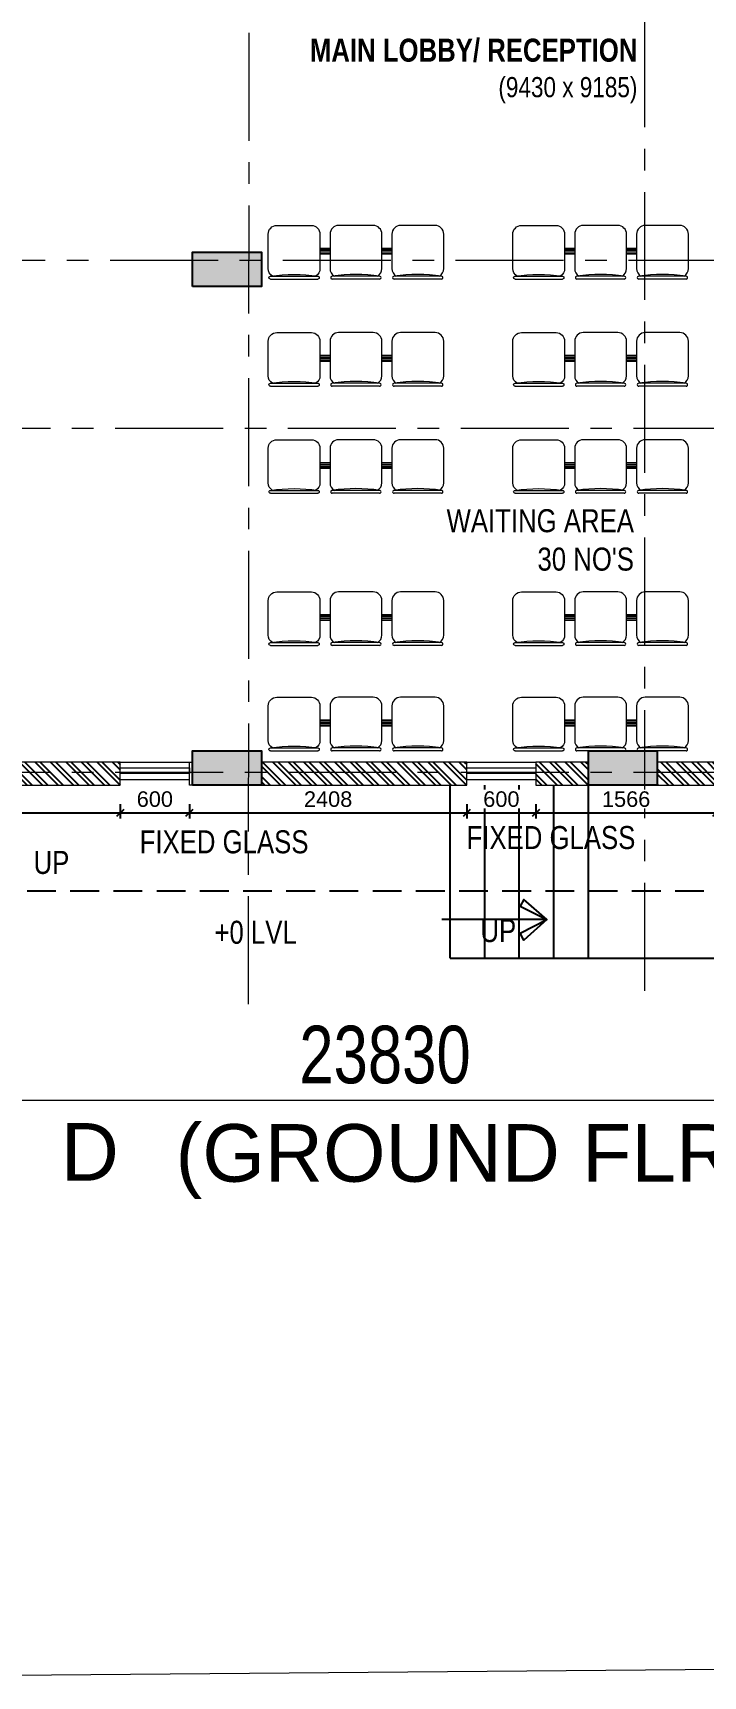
# Model space of a CAD drawing. Header units: metres. Extents: x 60101 to 1133747, y -540 to 107947.
# Drawn here: x 569724 to 575542, y 79694 to 93966 of the extents above; entities that cross this region are included whole.
import ezdxf

# ---------------------------------------------------------------- set-up
doc = ezdxf.new("R2010")
doc.units = ezdxf.units.M
doc.header["$LTSCALE"] = 5
doc.header["$PDMODE"] = 3
doc.header["$PDSIZE"] = 20
doc.linetypes.add('CENTER', pattern=[2, 1.25, -0.25, 0.25, -0.25])
doc.linetypes.add('HIDDEN', pattern=[0.375, 0.25, -0.125])
for name, color, linetype in [('A-COLUMN', 3, 'Continuous'), ('A-DIM', 2, 'Continuous'), ('A-hatch', 251, 'Continuous'), ('A-TEXT', 3, 'Continuous'), ('A-Wall', 1, 'Continuous')]:
    doc.layers.add(name, color=color, linetype=linetype)
for name, color, linetype, lineweight in [('A-FLOR-GRID', 252, 'CENTER', 9), ('A-FURN', 251, 'Continuous', 5), ('A-FURN-FREE', 253, 'Continuous', 5), ('A-Furniture', 252, 'Continuous', 5), ('A-WALL-FULL', 4, 'Continuous', 15), ('A-WIND', 152, 'Continuous', 5)]:
    doc.layers.add(name, color=color, linetype=linetype, lineweight=lineweight)
doc.styles.add('Arial', font='arial.ttf', dxfattribs={"height": 135})
doc.styles.add('CEN GOTHIC', font='GOTHIC.TTF', dxfattribs={"width": 0.7})
doc.styles.add('century', font='GOTHIC.TTF', dxfattribs={"width": 0.8})
doc.styles.add('Century Gothic_B', font='GOTHICB.TTF', dxfattribs={"height": 200})
doc.dimstyles.new('1-50', dxfattribs={"dimscale": 50, "dimtxt": 5, "dimasz": 1.25, "dimexe": 1, "dimexo": 1, "dimgap": 0, "dimtad": 0, "dimdec": 0, "dimrnd": 5, "dimzin": 12, "dimdsep": 46, "dimtxsty": 'CEN GOTHIC', "dimblk": 'ARCHTICK', "dimcen": 1, "dimdle": 1, "dimclrd": 6, "dimclre": 6, "dimclrt": 256, "dimadec": 0, "dimazin": 3, "dimtfac": 1, "dimtdec": 0, "dimtmove": 1, "dimatfit": 2, "dimfxl": 5, "dimfxlon": 1, "dimtvp": 0.75, "dimtolj": 1, "dimtzin": 12, "dimlwd": 18, "dimlwe": 18, "dimarcsym": 0})
doc.dimstyles.new('NovaDB_MM', dxfattribs={"dimtxt": 135, "dimasz": 60, "dimexe": 50, "dimexo": 50, "dimgap": 50, "dimtad": 1, "dimdec": 0, "dimzin": 0, "dimdsep": 46, "dimtxsty": 'Arial', "dimblk": 'OBLIQUE', "dimcen": 12, "dimdle": 50, "dimadec": 0, "dimazin": 0, "dimtfac": 1, "dimtdec": 0, "dimtofl": 0, "dimtmove": 0, "dimatfit": 3, "dimldrblk": 'OPEN90', "dimfxl": 50, "dimfxlon": 1, "dimtolj": 1, "dimtzin": 0, "dimarcsym": 0})

# ---------------------------------------------------------------- blocks, each defined once
blk = doc.blocks.new('_ArchTick')
at = {"color": 0, "linetype": 'ByBlock', "const_width": 0.15}
blk.add_lwpolyline([(-0.5, -0.5), (0.5, 0.5)], dxfattribs=at)
blk = doc.blocks.new('*D409')
at = {"layer": 'A-DIM', "color": 6, "lineweight": 18, "transparency": 16777216}
for p, q in [((560865, 84945), (560865, 84645)), ((584698, 84945), (584698, 84645))]:
    blk.add_line(p, q, dxfattribs=at)
at = {"layer": 'A-DIM', "lineweight": 18, "transparency": 16777216}
blk.add_line((560815, 84695), (584748, 84695), dxfattribs=at)
at = {"layer": 'Defpoints', "color": 0, "transparency": 16777216}
for p in [(560865, 85284), (584698, 85284), (584698, 84695)]:
    blk.add_point(p, dxfattribs=at)
at = {"layer": 'A-DIM', "lineweight": 18, "transparency": 16777216, "xscale": 62.5, "yscale": 62.5, "zscale": 62.5, "rotation": 180}
blk.add_blockref('_ArchTick', (560865, 84695), dxfattribs=at)
at = {"layer": 'A-DIM', "lineweight": 18, "transparency": 16777216, "xscale": 62.5, "yscale": 62.5, "zscale": 62.5}
blk.add_blockref('_ArchTick', (584698, 84695), dxfattribs=at)
at = {"layer": 'A-DIM', "transparency": 16777216, "insert": (572781, 85089), "char_height": 500, "attachment_point": 5, "style": 'century'}
blk.add_mtext('\\A1;23830', dxfattribs=at)
blk = doc.blocks.new('C2')
at = {"layer": 'A-FURN-FREE'}
for p, q in [((0, 150), (0, -150)), ((375, 225), (75, 225)), ((440, 205), (440, -205)), ((465, 205), (465, -205)), ((75, -225), (375, -225))]:
    blk.add_line(p, q, dxfattribs=at)
for centre, radius, start, end in [((75, 150), 75, 90, 180), ((375, 150), 75, 29.8042, 90), ((1779, 0), 1354, 171.2925, 188.7075), ((453, 206), 12.5, 355.2643, 184.7357), ((75, -150), 75, 180, 270), ((375, -150), 75, 270, 330.1958), ((453, -206), 12.5, 175.2643, 4.7357)]:
    blk.add_arc(centre, radius, start, end, dxfattribs=at)
blk = doc.blocks.new('C3')
at = {"layer": 'A-Furniture'}
for p, q in [((-225, -215), (-312, -215)), ((-225, -220), (-312, -220)), ((-225, -233), (-312, -233)), ((-225, -247), (-312, -247)), ((-225, -260), (-312, -260)), ((-225, -265), (-312, -265)), ((312, -215), (225, -215)), ((312, -215), (225, -215)), ((312, -220), (225, -220)), ((312, -233), (225, -233)), ((312, -247), (225, -247)), ((312, -260), (225, -260)), ((312, -265), (225, -265)), ((312, -265), (225, -265))]:
    blk.add_line(p, q, dxfattribs=at)
at = {"layer": 'A-Furniture', "rotation": 90}
blk.add_blockref('C2', (-537, -465), dxfattribs=at)
at = {"layer": 'A-Furniture', "xscale": -1}
for p, rotation in [((0, -465), 270), ((537, -465), 269.9999999999854)]:
    blk.add_blockref('C2', p, dxfattribs=dict(at, rotation=rotation))
blk = doc.blocks.new('ARROW-KIRAN1')
at = {"layer": 'A-hatch', "linetype": 'Continuous'}
blk.add_lwpolyline([(0, 0), (-1.322, -1.181), (-1.531, -0.778), (0, 0), (-1.322, 1.172), (-1.531, 0.778), (0, 0)], close=True, dxfattribs=at)
blk = doc.blocks.new('COLB')
at = {"layer": 'A-hatch'}
h = blk.add_hatch(color=256, dxfattribs=at)
h.paths.add_polyline_path([(-12242, -6450), (-11943, -6450), (-11943, -7047), (-12242, -7047)])
h.paths.add_polyline_path([(-8545, -7047), (-8545, -6748), (-7947, -6748), (-7947, -7047)])
h.paths.add_polyline_path([(-5333, -7047), (-5333, -6748), (-4735, -6748), (-4735, -7047)])
h.paths.add_polyline_path([(-1897, -7047), (-1897, -6748), (-1299, -6748), (-1299, -7047)])
h.paths.add_polyline_path([(1726, -7047), (1726, -6748), (2324, -6748), (2324, -7047)])
h.paths.add_polyline_path([(6544, -6450), (6843, -6450), (6843, -7047), (6544, -7047)])
h.paths.add_polyline_path([(6544, 273), (6843, 273), (6843, -324), (6544, -324)])
h.paths.add_polyline_path([(6544, 2365), (6843, 2365), (6843, 1767), (6544, 1767)])
h.paths.add_polyline_path([(-5333, -2715), (-5333, -2416), (-4735, -2416), (-4735, -2715)])
h.paths.add_polyline_path([(-12242, -3462), (-11943, -3462), (-11943, -4059), (-12242, -4059)])
h.paths.add_polyline_path([(-12242, 273), (-11943, 273), (-11943, -324), (-12242, -324)])
h.paths.add_polyline_path([(-12242, 6025), (-11943, 6025), (-11943, 5427), (-12242, 5427)])
h.paths.add_polyline_path([(-11580, 10179), (-11678, 9897), (-12242, 10093), (-12144, 10376)])
h.paths.add_polyline_path([(-4735, 7798), (-4833, 7515), (-5398, 7712), (-5300, 7994)])
h.paths.add_polyline_path([(-5333, 2141), (-5333, 2439), (-4735, 2439), (-4735, 2141)])
h.paths.add_polyline_path([(2024, 5444), (1926, 5162), (1362, 5358), (1460, 5640)])
at = {"layer": 'A-COLUMN', "ltscale": 10}
for points in [[(-5333, -2715), (-5333, -2416), (-4735, -2416), (-4735, -2715)], [(-5333, -7047), (-5333, -6748), (-4735, -6748), (-4735, -7047)], [(-1897, -7047), (-1897, -6748), (-1299, -6748), (-1299, -7047)]]:
    blk.add_lwpolyline(points, close=True, dxfattribs=at)
blk = doc.blocks.new('COL.CEN')
at = {"layer": 'A-FLOR-GRID', "ltscale": 150}
for p, q in [((122, 2843), (134, 23397)), ((3558, 23397), (3558, 2843)), ((13357, 9302), (-10036, 9302)), ((-10036, 7845), (13357, 7845)), ((-10036, 4858), (13357, 4858))]:
    blk.add_line(p, q, dxfattribs=at)
blk = doc.blocks.new('COL WITH GRID')
at = {"layer": 'A-DIM'}
blk.add_blockref('COLB', (-3123, 10035), dxfattribs=at)
at = {"layer": 'A-TEXT'}
blk.add_blockref('COL.CEN', (-8092, -1757), dxfattribs=at)
blk = doc.blocks.new('_Oblique')
at = {"color": 0, "linetype": 'ByBlock', "lineweight": -2}
blk.add_line((-0.5, -0.5), (0.5, 0.5), dxfattribs=at)
blk = doc.blocks.new('*D413')
at = {"layer": 'A-DIM', "color": 0, "lineweight": -2, "transparency": 16777216}
for p, q in [((570483, 87242), (570483, 87142)), ((571083, 87242), (571083, 87142)), ((570433, 87192), (571133, 87192))]:
    blk.add_line(p, q, dxfattribs=at)
at = {"layer": 'Defpoints', "color": 0, "transparency": 16777216}
for p in [(570483, 87432), (571083, 87432), (571083, 87192)]:
    blk.add_point(p, dxfattribs=at)
at = {"layer": 'A-DIM', "color": 0, "lineweight": -2, "transparency": 16777216, "xscale": 60, "yscale": 60, "zscale": 60, "rotation": 180}
blk.add_blockref('_Oblique', (570483, 87192), dxfattribs=at)
at = {"layer": 'A-DIM', "color": 0, "lineweight": -2, "transparency": 16777216, "xscale": 60, "yscale": 60, "zscale": 60}
blk.add_blockref('_Oblique', (571083, 87192), dxfattribs=at)
at = {"layer": 'A-DIM', "color": 0, "transparency": 16777216, "insert": (570783, 87310), "char_height": 135, "attachment_point": 5, "style": 'Arial'}
blk.add_mtext('\\A1;600', dxfattribs=at)
blk = doc.blocks.new('_Open90')
at = {"color": 0, "linetype": 'ByBlock', "lineweight": -2}
for p, q in [((0, 0), (-1, 0)), ((-0.5, 0.5), (0, 0)), ((0, 0), (-0.5, -0.5))]:
    blk.add_line(p, q, dxfattribs=at)
blk = doc.blocks.new('*D414')
at = {"layer": 'A-DIM', "color": 0, "linetype": 'ByBlock', "lineweight": -2, "ltscale": 50, "transparency": 16777216}
blk.add_line((564201, 87267), (564201, 87142), dxfattribs=at)
at = {"layer": 'A-DIM', "color": 0, "lineweight": -2, "ltscale": 50, "transparency": 16777216}
for p, q in [((570483, 87267), (570483, 87142)), ((564151, 87192), (570533, 87192))]:
    blk.add_line(p, q, dxfattribs=at)
at = {"layer": 'Defpoints', "color": 0, "ltscale": 50, "transparency": 16777216}
for p in [(564201, 87432), (570483, 87432), (570483, 87192)]:
    blk.add_point(p, dxfattribs=at)
at = {"layer": 'A-DIM', "color": 0, "lineweight": -2, "ltscale": 50, "transparency": 16777216, "xscale": 60, "yscale": 60, "zscale": 60, "rotation": 180}
blk.add_blockref('_Oblique', (564201, 87192), dxfattribs=at)
at = {"layer": 'A-DIM', "color": 0, "lineweight": -2, "ltscale": 50, "transparency": 16777216, "xscale": 60, "yscale": 60, "zscale": 60}
blk.add_blockref('_Oblique', (570483, 87192), dxfattribs=at)
at = {"layer": 'A-DIM', "color": 0, "ltscale": 50, "transparency": 16777216, "insert": (567342, 87310), "char_height": 135, "attachment_point": 5, "style": 'Arial', "bg_fill": 3, "box_fill_scale": 1.1, "bg_fill_color": 256, "bg_fill_true_color": 13158600, "bg_fill_transparency": 0}
blk.add_mtext('\\A1;6281', dxfattribs=at)
blk = doc.blocks.new('*D415')
at = {"layer": 'A-DIM', "color": 0, "linetype": 'ByBlock', "lineweight": -2, "ltscale": 50, "transparency": 16777216}
blk.add_line((571083, 87267), (571083, 87142), dxfattribs=at)
at = {"layer": 'A-DIM', "color": 0, "lineweight": -2, "ltscale": 50, "transparency": 16777216}
for p, q in [((573491, 87267), (573491, 87142)), ((571033, 87192), (573541, 87192))]:
    blk.add_line(p, q, dxfattribs=at)
at = {"layer": 'Defpoints', "color": 0, "ltscale": 50, "transparency": 16777216}
for p in [(571083, 87432), (573491, 87432), (573491, 87192)]:
    blk.add_point(p, dxfattribs=at)
at = {"layer": 'A-DIM', "color": 0, "lineweight": -2, "ltscale": 50, "transparency": 16777216, "xscale": 60, "yscale": 60, "zscale": 60, "rotation": 180}
blk.add_blockref('_Oblique', (571083, 87192), dxfattribs=at)
at = {"layer": 'A-DIM', "color": 0, "lineweight": -2, "ltscale": 50, "transparency": 16777216, "xscale": 60, "yscale": 60, "zscale": 60}
blk.add_blockref('_Oblique', (573491, 87192), dxfattribs=at)
at = {"layer": 'A-DIM', "color": 0, "ltscale": 50, "transparency": 16777216, "insert": (572287, 87310), "char_height": 135, "attachment_point": 5, "style": 'Arial', "bg_fill": 3, "box_fill_scale": 1.1, "bg_fill_color": 256, "bg_fill_true_color": 13158600, "bg_fill_transparency": 0}
blk.add_mtext('\\A1;2408', dxfattribs=at)
blk = doc.blocks.new('*D416')
at = {"layer": 'A-DIM', "color": 0, "linetype": 'ByBlock', "lineweight": -2, "ltscale": 50, "transparency": 16777216}
blk.add_line((573491, 87267), (573491, 87142), dxfattribs=at)
at = {"layer": 'A-DIM', "color": 0, "lineweight": -2, "ltscale": 50, "transparency": 16777216}
for p, q in [((574091, 87267), (574091, 87142)), ((573441, 87192), (574141, 87192))]:
    blk.add_line(p, q, dxfattribs=at)
at = {"layer": 'Defpoints', "color": 0, "ltscale": 50, "transparency": 16777216}
for p in [(573491, 87432), (574091, 87432), (574091, 87192)]:
    blk.add_point(p, dxfattribs=at)
at = {"layer": 'A-DIM', "color": 0, "lineweight": -2, "ltscale": 50, "transparency": 16777216, "xscale": 60, "yscale": 60, "zscale": 60, "rotation": 180}
blk.add_blockref('_Oblique', (573491, 87192), dxfattribs=at)
at = {"layer": 'A-DIM', "color": 0, "lineweight": -2, "ltscale": 50, "transparency": 16777216, "xscale": 60, "yscale": 60, "zscale": 60}
blk.add_blockref('_Oblique', (574091, 87192), dxfattribs=at)
at = {"layer": 'A-DIM', "color": 0, "ltscale": 50, "transparency": 16777216, "insert": (573791, 87310), "char_height": 135, "attachment_point": 5, "style": 'Arial', "bg_fill": 3, "box_fill_scale": 1.1, "bg_fill_color": 256, "bg_fill_true_color": 13158600, "bg_fill_transparency": 0}
blk.add_mtext('\\A1;600', dxfattribs=at)
blk = doc.blocks.new('*D405')
at = {"layer": 'A-DIM', "color": 0, "linetype": 'ByBlock', "lineweight": -2, "ltscale": 50, "transparency": 16777216}
blk.add_line((574091, 87267), (574091, 87142), dxfattribs=at)
at = {"layer": 'A-DIM', "color": 0, "lineweight": -2, "ltscale": 50, "transparency": 16777216}
for p, q in [((575657, 87267), (575657, 87142)), ((574041, 87192), (575707, 87192))]:
    blk.add_line(p, q, dxfattribs=at)
at = {"layer": 'Defpoints', "color": 0, "ltscale": 50, "transparency": 16777216}
for p in [(574091, 87432), (575657, 87431), (575657, 87192)]:
    blk.add_point(p, dxfattribs=at)
at = {"layer": 'A-DIM', "color": 0, "lineweight": -2, "ltscale": 50, "transparency": 16777216, "xscale": 60, "yscale": 60, "zscale": 60, "rotation": 180}
blk.add_blockref('_Oblique', (574091, 87192), dxfattribs=at)
at = {"layer": 'A-DIM', "color": 0, "lineweight": -2, "ltscale": 50, "transparency": 16777216, "xscale": 60, "yscale": 60, "zscale": 60}
blk.add_blockref('_Oblique', (575657, 87192), dxfattribs=at)
at = {"layer": 'A-DIM', "color": 0, "ltscale": 50, "transparency": 16777216, "insert": (574874, 87310), "char_height": 135, "attachment_point": 5, "style": 'Arial', "bg_fill": 3, "box_fill_scale": 1.1, "bg_fill_color": 256, "bg_fill_true_color": 13158600, "bg_fill_transparency": 0}
blk.add_mtext('\\A1;1566', dxfattribs=at)

msp = doc.modelspace()

# ---------------------------------------------------------------- hatches: boundary and pattern name
at = {"layer": 'A-hatch'}
h = msp.add_hatch(dxfattribs=at)
h.set_pattern_fill('ANSI32', color=256, scale=10, angle=90)
h.set_pattern_definition([(135, (314828.67, 36498.74), (-67.35192, -67.35192), []), (135, (314828.67, 36543.64), (-67.35192, -67.35192), [])])
h.paths.add_polyline_path([(570482.7, 87631.7), (567510, 87631.9), (567510, 87431.9), (570482.7, 87431.7)])
h = msp.add_hatch(dxfattribs=at)
h.set_pattern_fill('ANSI32', color=256, scale=10, angle=90)
h.set_pattern_definition([(135, (317836.52, 36498.74), (-67.35192, -67.35192), []), (135, (317836.52, 36543.64), (-67.35192, -67.35192), [])])
h.paths.add_polyline_path([(573490.6, 87631.7), (571708.3, 87631.9), (571708.3, 87431.9), (573490.6, 87431.9)])
h = msp.add_hatch(dxfattribs=at)
h.set_pattern_fill('ANSI32', color=256, scale=10, angle=90)
h.set_pattern_definition([(135, (318892.72, 36498.74), (-67.35192, -67.35192), []), (135, (318892.72, 36543.64), (-67.35192, -67.35192), [])])
h.paths.add_polyline_path([(574546.8, 87631.7), (574090.6, 87631.9), (574090.6, 87431.9), (574546.8, 87431.7)])
h = msp.add_hatch(dxfattribs=at)
h.set_pattern_fill('ANSI32', color=256, scale=10, angle=90)
h.set_pattern_definition([(135, (319992.49, 36498.74), (-67.35192, -67.35192), []), (135, (319992.49, 36543.64), (-67.35192, -67.35192), [])])
h.paths.add_polyline_path([(575657, 87631.9), (575144.4, 87631.9), (575144.4, 87431.9), (575657, 87431.9)])

# ---------------------------------------------------------------- linework, layer by layer
at = {"layer": 'A-FURN', "linetype": 'Continuous', "ltscale": 50, "elevation": -2697}
msp.add_lwpolyline([(558198.9, 79693.7), (568850.6, 79696.2), (583639.8, 79821.3)], dxfattribs=at)
at = {"layer": 'A-hatch'}
for p, q in [((573346.8, 85930.8), (573346.8, 87430.8)), ((573646.8, 85930.8), (573646.8, 87430.8)), ((573946.8, 85930.8), (573946.8, 87430.8)), ((574246.8, 85930.8), (574246.8, 87430.8)), ((574546.8, 85930.8), (574546.8, 87430.8)), ((573346.8, 85930.8), (578169.6, 85929.3))]:
    msp.add_line(p, q, dxfattribs=at)
at = {"layer": 'A-hatch', "linetype": 'HIDDEN', "ltscale": 200}
msp.add_line((563299.2, 86512.9), (584216, 86512.9), dxfattribs=at)
at = {"layer": 'A-hatch'}
msp.add_lwpolyline([(574185.3, 86264.1), (573275.4, 86264.1)], dxfattribs=at)
at = {"layer": 'A-WALL-FULL'}
for p, q in [((570482.7, 87631.9), (571110.7, 87631.9)), ((571082.7, 87431.9), (571082.7, 87631.9)), ((573490.6, 87631.9), (574090.6, 87631.9)), ((570482.7, 87481.9), (571082.7, 87481.9)), ((571110.7, 87431.9), (571082.7, 87431.9)), ((573490.6, 87481.9), (574090.6, 87481.9))]:
    msp.add_line(p, q, dxfattribs=at)
for points in [[(570482.7, 87631.9), (567510, 87631.9), (567510, 87431.9), (570482.7, 87431.9)], [(573490.6, 87631.9), (571708.3, 87631.9), (571708.3, 87431.9), (573490.6, 87431.9)], [(574546.8, 87631.9), (574090.6, 87631.9), (574090.6, 87431.9), (574546.8, 87431.9)], [(575657, 87631.9), (575144.4, 87631.9), (575144.4, 87431.9), (575657, 87431.9)]]:
    msp.add_lwpolyline(points, close=True, dxfattribs=at)
at = {"layer": 'A-WIND'}
for points in [[(571082.7, 87532.5), (570482.7, 87531.9), (570482.7, 87581.9), (571082.7, 87582.5)], [(574090.6, 87532.5), (573490.6, 87531.9), (573490.6, 87581.9), (574090.6, 87582.5)]]:
    msp.add_lwpolyline(points, close=True, dxfattribs=at)

# ---------------------------------------------------------------- block references
msp.add_blockref('COL WITH GRID', (579566.4, 84443.6))
at = {"layer": 'A-Furniture', "xscale": -1, "rotation": 180}
for p in [(572528.6, 91828), (574652.5, 91828), (572528.6, 90897.9), (574652.5, 90897.9), (572528.6, 89967.7), (574652.5, 89967.7), (572528.6, 88645.8), (574652.5, 88645.8), (572528.6, 87730.7), (574652.5, 87730.7)]:
    msp.add_blockref('C3', p, dxfattribs=at)
at = {"layer": 'A-Wall', "xscale": 150, "yscale": 150, "zscale": 150}
msp.add_blockref('ARROW-KIRAN1', (574185.3, 86264.1), dxfattribs=at)

# ---------------------------------------------------------------- texts
at = {"layer": 'A-TEXT'}
for s, insert, char_height, width, attachment_point, style in [('{\\fArial|b1|i0|c0|p34;MAIN LOBBY/ RECEPTION\\P\\fArial|b0|i0|c0|p34;\\H0.875x;              (9430 x 9185)}', (574971.9, 93354.5, 1202854.9), 200, 2849.714, 9, 'century'), ("{\\fArial|b0|i0|c0|p34;WAITING AREA\\P30 NO'S}", (574942.1, 89292.7, 1202854.9), 200, 2075.039, 9, 'century'), ('{\\fArial|b0|i0|c0|p34;FIXED GLASS}', (574954.4, 86874.2), 200, 2437.611, 9, 'century'), ('{\\fArial|b0|i0|c0|p34;FIXED GLASS}', (572116.7, 86837.2), 200, 2437.611, 9, 'century'), ('\\pi673.88569;{\\fArial|b0|i0|c0|p34;UP}', (569056.3, 86658.1), 200, 1630.991, 7, 'century'), ('{\\fArial|b0|i0|c0|p34;+0 LVL}', (572014.8, 86051.6), 200, 1630.991, 9, 'century'), ('{\\fArial|b0|i0|c0|p34;UP}', (573920, 86066.1), 200, 1630.991, 9, 'century'), ('\\pi11.74555;{\\fArial|b0|i0|c0|p34;\\T2;ROAD}', (566927.3, 84497.3), 500, 3182.768, 1, 'Century Gothic_B'), ('\\pi1485.8346;{\\fArial|b0|i0|c0|p34;(GROUND FLR.)}', (569476.5, 84487.9), 500, 8181.424, 1, 'Century Gothic_B')]:
    msp.add_mtext(s, dxfattribs=dict(at, insert=insert, char_height=char_height, width=width, attachment_point=attachment_point, style=style))

# ---------------------------------------------------------------- dimensions: what is measured, and where the dimension line sits
at = {"layer": 'A-DIM'}
dim = msp.add_linear_dim(base=(571082.7, 87191.5), p1=(570482.7, 87431.9), p2=(571082.7, 87431.9), dimstyle='NovaDB_MM', dxfattribs=at)
dim.commit()
dim.dimension.update_dxf_attribs({"geometry": '*D413', "text_midpoint": (570782.7, 87310.5)})
at = {"layer": 'A-DIM', "color": 1}
dim = msp.add_aligned_dim(p1=(560865.2, 85284.3), p2=(584697.6, 85284.3), distance=-589.4, dimstyle='1-50', override={"dimtxt": 10, "dimtxsty": 'century', "dimblk": 'ArchTick', "dimclrd": 256, "dimclre": 6}, dxfattribs=at)
dim.commit()
dim.dimension.update_dxf_attribs({"geometry": '*D409', "text_midpoint": (572781.4, 85088.8)})

# ---------------------------------------------------------------- next in the draw order: dimensions: what is measured, and where the dimension line sits
at = {"layer": 'A-DIM', "ltscale": 50}
for base, p1, p2, picture, middle in [((570482.7, 87191.5), (564201.3, 87431.9), (570482.7, 87431.9), '*D414', (567342, 87310.5)), ((573490.6, 87191.5), (571082.7, 87431.9), (573490.6, 87431.9), '*D415', (572286.7, 87310.5))]:
    dim = msp.add_linear_dim(base=base, p1=p1, p2=p2, dimstyle='NovaDB_MM', override={"dimfxl": 75, "dimtfill": 1, "dimarcsym": 2}, dxfattribs=at)
    dim.commit()
    dim.dimension.update_dxf_attribs({"geometry": picture, "text_midpoint": middle})

# ---------------------------------------------------------------- next in the draw order: dimensions: what is measured, and where the dimension line sits
dim = msp.add_linear_dim(base=(574090.6, 87191.5), p1=(573490.6, 87431.9), p2=(574090.6, 87431.9), dimstyle='NovaDB_MM', override={"dimfxl": 75, "dimtfill": 1, "dimarcsym": 2}, dxfattribs=at)
dim.commit()
dim.dimension.update_dxf_attribs({"geometry": '*D416', "text_midpoint": (573790.6, 87310.5)})

# ---------------------------------------------------------------- next in the draw order: dimensions: what is measured, and where the dimension line sits
dim = msp.add_linear_dim(base=(575656.9, 87191.5), p1=(574090.6, 87431.9), p2=(575656.9, 87431.2), dimstyle='NovaDB_MM', override={"dimfxl": 75, "dimtfill": 1, "dimarcsym": 2}, dxfattribs=at)
dim.commit()
dim.dimension.update_dxf_attribs({"geometry": '*D405', "text_midpoint": (574873.8, 87310.5)})

doc.saveas('drawing.dxf')
